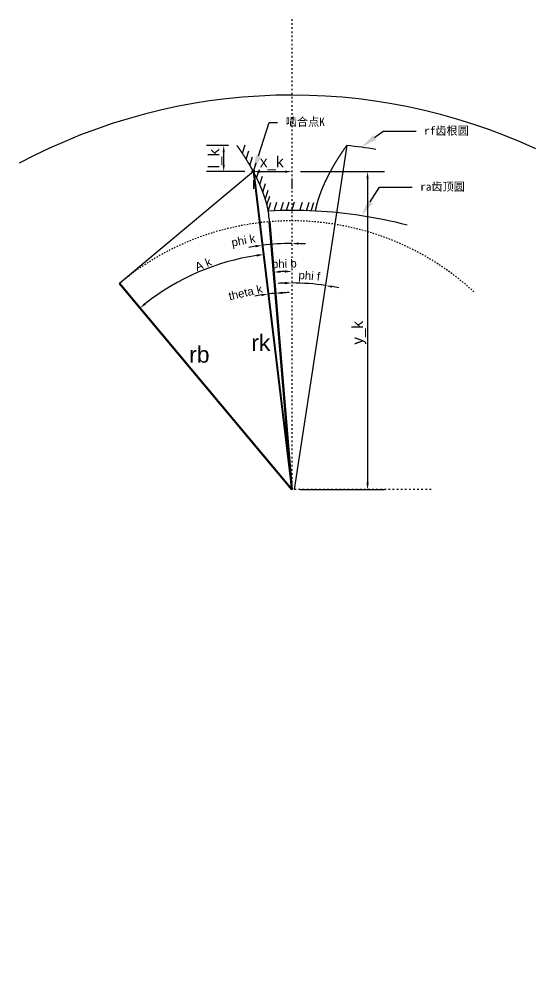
# Model space of a CAD drawing. Header units: millimetres. Extents: x 2331 to 2507, y 1421 to 1555.
# Drawn here: x 2381.2 to 2419, y 1420.6 to 1490.9 of the extents above; entities that cross this region are included whole.
import ezdxf
from ezdxf import colors
from ezdxf.entities.mleader import LeaderData, LeaderLine
from ezdxf.math import Vec2, Vec3

# ---------------------------------------------------------------- set-up
doc = ezdxf.new("R2010")
doc.units = ezdxf.units.MM
doc.header["$LTSCALE"] = 0.1
doc.linetypes.add('ACAD_ISO03W100', pattern=[30, 12, -18])
doc.layers.add('0 @ 1', color=7, linetype='Continuous')
doc.styles.get("Standard").update_dxf_attribs({"font": 'arial.ttf'})
doc.dimstyles.new('ISO-25', dxfattribs={"dimtxt": 2.5, "dimasz": 2.5, "dimexe": 1.25, "dimexo": 0.625, "dimtad": 1, "dimtxsty": 'Standard', "dimcen": 2.5, "dimadec": 0, "dimazin": 0, "dimtfac": 1, "dimtmove": 0, "dimatfit": 3, "dimfxl": 0, "dimarcsym": 0})
pattern_1 = [(0, (0, 0), (0, 6.985), [5.08, -1.905]), (90, (0, 0), (-6.985, 4e-16), [5.08, -1.905])]

# ---------------------------------------------------------------- blocks, each defined once
blk = doc.blocks.new('*D1')
at = {"color": 0, "lineweight": -2, "ltscale": 0.3, "transparency": 16777216}
blk.add_arc((2401.157, 1456.367), 17.361, 98.55764, 128.24021, dxfattribs=at)
at = {"color": 0, "ltscale": 0.3, "transparency": 16777216}
for points in [[(2398.563, 1473.617), (2398.585, 1473.451), (2399.069, 1473.601)], [(2390.464, 1469.937), (2390.359, 1470.067), (2390.024, 1469.687)]]:
    blk.add_solid(points, dxfattribs=at)
at = {"layer": 'Defpoints', "color": 0, "ltscale": 0.3, "transparency": 16777216}
for p in [(2398.331, 1479.693), (2388.517, 1471.49), (2392.768, 1471.566), (2401.157, 1456.367), (2401.157, 1456.367)]:
    blk.add_point(p, dxfattribs=at)
at = {"color": 0, "ltscale": 0.3, "transparency": 16777216, "insert": (2394.654, 1472.894), "char_height": 2.5, "attachment_point": 5, "rotation": 21.47944}
blk.add_mtext('{\\H0.24x;A k}', dxfattribs=at)
blk = doc.blocks.new('*D2')
at = {"color": 0, "lineweight": -2, "transparency": 16777216}
for p, q in [((2398.831, 1479.684), (2400.657, 1479.684)), ((2398.331, 1479.068), (2398.331, 1478.434)), ((2401.157, 1479.068), (2401.157, 1478.434))]:
    blk.add_line(p, q, dxfattribs=at)
at = {"color": 0, "transparency": 16777216}
for points in [[(2398.831, 1479.767), (2398.831, 1479.601), (2398.331, 1479.684)], [(2400.657, 1479.767), (2400.657, 1479.601), (2401.157, 1479.684)]]:
    blk.add_solid(points, dxfattribs=at)
at = {"layer": 'Defpoints', "color": 0, "transparency": 16777216}
for p in [(2398.331, 1479.693), (2401.157, 1479.693), (2401.157, 1479.684)]:
    blk.add_point(p, dxfattribs=at)
at = {"color": 0, "transparency": 16777216, "insert": (2399.678, 1480.295), "char_height": 0.8, "attachment_point": 5}
blk.add_mtext('x_k', dxfattribs=at)
blk = doc.blocks.new('*D3')
at = {"color": 0, "lineweight": -2, "transparency": 16777216}
for p, q in [((2401.782, 1479.684), (2407.953, 1479.684)), ((2406.703, 1479.184), (2406.703, 1456.867)), ((2401.782, 1456.367), (2407.953, 1456.367))]:
    blk.add_line(p, q, dxfattribs=at)
at = {"color": 0, "transparency": 16777216}
for points in [[(2406.62, 1479.184), (2406.787, 1479.184), (2406.703, 1479.684)], [(2406.62, 1456.867), (2406.787, 1456.867), (2406.703, 1456.367)]]:
    blk.add_solid(points, dxfattribs=at)
at = {"layer": 'Defpoints', "color": 0, "transparency": 16777216}
for p in [(2401.157, 1479.684), (2401.157, 1456.367), (2406.703, 1456.367)]:
    blk.add_point(p, dxfattribs=at)
at = {"color": 0, "transparency": 16777216, "insert": (2406.086, 1467.862), "char_height": 0.8, "attachment_point": 5, "rotation": 90}
blk.add_mtext('y_k', dxfattribs=at)
blk = doc.blocks.new('*D4')
at = {"color": 0, "lineweight": -2, "transparency": 16777216}
for p, q in [((2396.508, 1481.599), (2394.903, 1481.599)), ((2396.153, 1480.191), (2396.153, 1481.099)), ((2397.707, 1479.691), (2394.903, 1479.691))]:
    blk.add_line(p, q, dxfattribs=at)
at = {"color": 0, "transparency": 16777216}
for points in [[(2396.07, 1481.099), (2396.237, 1481.099), (2396.153, 1481.599)], [(2396.07, 1480.191), (2396.237, 1480.191), (2396.153, 1479.691)]]:
    blk.add_solid(points, dxfattribs=at)
at = {"layer": 'Defpoints', "color": 0, "transparency": 16777216}
for p in [(2396.153, 1481.599), (2397.133, 1481.599), (2398.332, 1479.691)]:
    blk.add_point(p, dxfattribs=at)
at = {"color": 0, "transparency": 16777216, "insert": (2395.542, 1480.645), "char_height": 0.8, "attachment_point": 5, "rotation": 90}
blk.add_mtext('l_k', dxfattribs=at)
blk = doc.blocks.new('*D5')
at = {"color": 0, "lineweight": -2, "ltscale": 0.3, "transparency": 16777216}
for start, end in [(98.49518, 100.08295), (90, 96.90741), (86.82446, 88.41223)]:
    blk.add_arc((2401.157, 1456.367), 18.043, start, end, dxfattribs=at)
at = {"color": 0, "ltscale": 0.3, "transparency": 16777216}
for points in [[(2398.481, 1474.295), (2398.503, 1474.13), (2398.987, 1474.279)], [(2401.656, 1474.32), (2401.658, 1474.486), (2401.157, 1474.41)]]:
    blk.add_solid(points, dxfattribs=at)
at = {"layer": 'Defpoints', "color": 0, "ltscale": 0.3, "transparency": 16777216}
for p in [(2401.157, 1490.87), (2398.331, 1479.693), (2400.432, 1474.396), (2401.157, 1456.367), (2401.157, 1420.619)]:
    blk.add_point(p, dxfattribs=at)
at = {"color": 0, "ltscale": 0.3, "transparency": 16777216, "insert": (2397.61, 1474.551), "char_height": 0.6, "attachment_point": 5, "rotation": 11.03746}
blk.add_mtext('phi k', dxfattribs=at)
blk = doc.blocks.new('*D6')
at = {"color": 0, "lineweight": -2, "transparency": 16777216}
for start, end in [(98.89105, 100.87469), (94.75648, 96.90741), (90.78919, 92.77283)]:
    blk.add_arc((2401.157, 1456.367), 14.443, start, end, dxfattribs=at)
at = {"color": 0, "transparency": 16777216}
for points in [[(2398.914, 1470.718), (2398.936, 1470.553), (2399.42, 1470.705)], [(2400.464, 1470.709), (2400.453, 1470.876), (2399.96, 1470.76)]]:
    blk.add_solid(points, dxfattribs=at)
at = {"layer": 'Defpoints', "color": 0, "transparency": 16777216}
for p in [(2398.331, 1479.693), (2399.523, 1476.009), (2399.78, 1470.744), (2401.157, 1456.367), (2401.157, 1456.367)]:
    blk.add_point(p, dxfattribs=at)
at = {"color": 0, "transparency": 16777216, "insert": (2397.751, 1470.818), "char_height": 0.6, "attachment_point": 5, "rotation": 13.26099}
blk.add_mtext('theta k', dxfattribs=at)
blk = doc.blocks.new('*D7')
at = {"color": 0, "lineweight": -2, "transparency": 16777216}
blk.add_arc((2401.157, 1456.367), 15.999, 91.79072, 92.96575, dxfattribs=at)
at = {"color": 0, "transparency": 16777216}
for points in [[(2400.335, 1472.261), (2400.324, 1472.427), (2399.831, 1472.31)], [(2400.656, 1472.441), (2400.659, 1472.274), (2401.157, 1472.365)]]:
    blk.add_solid(points, dxfattribs=at)
at = {"layer": 'Defpoints', "color": 0, "transparency": 16777216}
for p in [(2401.157, 1490.87), (2399.523, 1476.009), (2400.272, 1472.341), (2401.157, 1456.367), (2401.157, 1456.367)]:
    blk.add_point(p, dxfattribs=at)
at = {"color": 0, "transparency": 16777216, "insert": (2400.601, 1472.839), "char_height": 0.6, "attachment_point": 5, "rotation": 1.93563}
blk.add_mtext('phi b', dxfattribs=at)
blk = doc.blocks.new('*D8')
at = {"color": 0, "lineweight": -2, "transparency": 16777216}
for start, end in [(91.7651, 93.5302), (81.30382, 90), (77.77362, 79.53872)]:
    blk.add_arc((2401.157, 1455.286), 16.231, start, end, dxfattribs=at)
at = {"color": 0, "transparency": 16777216}
for points in [[(2400.656, 1471.593), (2400.659, 1471.426), (2401.157, 1471.517)], [(2404.09, 1471.165), (2404.118, 1471.33), (2403.611, 1471.331)]]:
    blk.add_solid(points, dxfattribs=at)
at = {"layer": 'Defpoints', "color": 0, "transparency": 16777216}
for p in [(2401.157, 1490.87), (2405.182, 1481.599), (2402.797, 1471.434), (2401.157, 1456.367), (2401.322, 1456.367)]:
    blk.add_point(p, dxfattribs=at)
at = {"color": 0, "transparency": 16777216, "insert": (2402.425, 1471.958), "char_height": 0.6, "attachment_point": 5, "rotation": 355.65191}
blk.add_mtext('phi f', dxfattribs=at)

msp = doc.modelspace()

# ---------------------------------------------------------------- hatches: boundary and pattern name
h = msp.add_hatch()
h.set_pattern_fill('ANGLE', color=256)
h.set_pattern_definition(pattern_1)
edge = h.paths.add_edge_path()
edge.add_line((2398.36, 1479.783), (2398.331, 1479.693))
edge.add_spline(control_points=[(2398.331, 1479.693), (2398.335, 1479.687), (2398.341, 1479.675), (2398.351, 1479.656), (2398.362, 1479.637), (2398.37, 1479.622), (2398.374, 1479.613), (2398.375, 1479.611)], knot_values=[3.219719, 3.219719, 3.219719, 3.219719, 3.240046, 3.261947, 3.283837, 3.305714, 3.313412, 3.313412, 3.313412, 3.313412], degree=3, periodic=0)
edge.add_arc((2398.331, 1479.693), 0.0937, 298.07487, 360)
edge.add_arc((2398.331, 1479.693), 0.0937, 0, 72.42518)
h.paths.add_polyline_path([(2398.36, 1479.783, 0.507191), (2398.238, 1479.693, 0.175834), (2398.259, 1479.633), (2398.331, 1479.693)])
h.paths.add_polyline_path([(2398.331, 1479.693), (2398.259, 1479.633, 0.254046), (2398.343, 1479.6)])
h.paths.add_polyline_path([(2398.425, 1479.693, 0.326972), (2398.36, 1479.783), (2398.331, 1479.693), (2398.343, 1479.6, 0.379328)])
h = msp.add_hatch()
h.set_pattern_fill('ANGLE', color=256)
h.set_pattern_definition(pattern_1)
edge = h.paths.add_edge_path()
edge.add_line((2398.36, 1479.783), (2398.331, 1479.693))
edge.add_spline(control_points=[(2398.331, 1479.693), (2398.335, 1479.687), (2398.341, 1479.675), (2398.351, 1479.656), (2398.362, 1479.637), (2398.37, 1479.622), (2398.374, 1479.613), (2398.375, 1479.611)], knot_values=[3.219719, 3.219719, 3.219719, 3.219719, 3.240046, 3.261947, 3.283837, 3.305714, 3.313412, 3.313412, 3.313412, 3.313412], degree=3, periodic=0)
edge.add_arc((2398.331, 1479.693), 0.0937, 298.07487, 360)
edge.add_arc((2398.331, 1479.693), 0.0937, 0, 72.42518)

# ---------------------------------------------------------------- linework, layer by layer
at = {"linetype": 'ACAD_ISO03W100', "ltscale": 0.1}
for p in [(2401.157, 1490.87), (2411.364, 1456.367)]:
    msp.add_line(p, (2401.157, 1456.367), dxfattribs=at)
for p, q in [((2397.524, 1481.035), (2397.722, 1481.66)), ((2397.807, 1480.596), (2398.005, 1481.221)), ((2398.079, 1480.144), (2398.277, 1480.769)), ((2398.331, 1479.693), (2398.529, 1480.319)), ((2398.331, 1479.693), (2388.517, 1471.49)), ((2398.571, 1479.228), (2398.769, 1479.853)), ((2398.803, 1478.73), (2399.001, 1479.355)), ((2399.027, 1478.182), (2399.225, 1478.808)), ((2399.217, 1477.705), (2399.415, 1478.331)), ((2399.326, 1477.25), (2399.525, 1477.875)), ((2399.424, 1476.79), (2399.622, 1477.416)), ((2399.852, 1476.81), (2400.05, 1477.435)), ((2400.332, 1476.825), (2400.53, 1477.45)), ((2400.76, 1476.832), (2400.958, 1477.458)), ((2401.157, 1476.832), (2401.355, 1477.458)), ((2401.742, 1476.83), (2401.94, 1477.455)), ((2402.222, 1476.818), (2402.42, 1477.443)), ((2402.561, 1476.806), (2402.759, 1477.431)), ((2401.157, 1456.367), (2388.517, 1471.49))]:
    msp.add_line(p, q)
at = {"color": 244, "true_color": 0x991b1e}
msp.add_line((2405.182, 1481.599), (2401.322, 1456.367), dxfattribs=at)
at = {"color": 32, "lineweight": 40, "true_color": 0xcd6928}
msp.add_line((2398.331, 1479.693), (2401.157, 1456.367), dxfattribs=at)
at = {"color": 219, "lineweight": 50, "true_color": 0x642165}
msp.add_line((2399.523, 1476.009), (2401.157, 1456.367), dxfattribs=at)
at = {"color": 244, "lineweight": 50, "true_color": 0x991b1e}
msp.add_line((2388.517, 1471.49), (2401.157, 1456.367), dxfattribs=at)
msp.add_circle((2398.331, 1479.693), 0.0937)
for centre, radius, start, end in [((2401.157, 1442.807), 42.492, 65.10686, 118.08142), ((2401.157, 1442.807), 39, 80.92315, 84.07685), ((2401.157, 1442.807), 34.027, 87.07973, 92.92027), ((2401.157, 1443.033), 33.802, 75.53759, 87.0602)]:
    msp.add_arc(centre, radius, start, end)
at = {"linetype": 'ACAD_ISO03W100', "ltscale": 0.06}
msp.add_arc((2401.157, 1456.367), 19.71, 47.39106, 129.89044, dxfattribs=at)
at = {"color": 242, "lineweight": 30, "true_color": 0xcd2027}
msp.add_open_spline([(2399.523, 1476.009), (2399.502, 1476.18), (2399.481, 1476.35), (2399.46, 1476.52), (2399.449, 1476.611), (2399.438, 1476.701), (2399.424, 1476.79), (2399.424, 1476.791), (2399.422, 1476.798), (2399.42, 1476.812), (2399.417, 1476.832), (2399.413, 1476.852), (2399.41, 1476.872), (2399.406, 1476.892), (2399.402, 1476.912), (2399.398, 1476.932), (2399.395, 1476.951), (2399.391, 1476.971), (2399.386, 1476.991), (2399.382, 1477.011), (2399.378, 1477.031), (2399.374, 1477.051), (2399.369, 1477.071), (2399.365, 1477.09), (2399.36, 1477.11), (2399.356, 1477.13), (2399.351, 1477.15), (2399.346, 1477.17), (2399.341, 1477.189), (2399.337, 1477.209), (2399.332, 1477.229), (2399.327, 1477.249), (2399.322, 1477.269), (2399.316, 1477.289), (2399.311, 1477.308), (2399.306, 1477.328), (2399.301, 1477.348), (2399.295, 1477.368), (2399.29, 1477.387), (2399.284, 1477.407), (2399.279, 1477.427), (2399.273, 1477.447), (2399.268, 1477.467), (2399.262, 1477.486), (2399.256, 1477.506), (2399.25, 1477.526), (2399.244, 1477.546), (2399.238, 1477.565), (2399.232, 1477.585), (2399.226, 1477.605), (2399.22, 1477.625), (2399.214, 1477.644), (2399.208, 1477.664), (2399.202, 1477.684), (2399.195, 1477.703), (2399.189, 1477.723), (2399.183, 1477.743), (2399.176, 1477.763), (2399.17, 1477.782), (2399.163, 1477.802), (2399.157, 1477.822), (2399.15, 1477.841), (2399.143, 1477.861), (2399.137, 1477.881), (2399.13, 1477.9), (2399.123, 1477.92), (2399.116, 1477.94), (2399.109, 1477.959), (2399.102, 1477.979), (2399.095, 1477.999), (2399.088, 1478.018), (2399.081, 1478.038), (2399.074, 1478.058), (2399.067, 1478.077), (2399.059, 1478.097), (2399.052, 1478.117), (2399.045, 1478.136), (2399.037, 1478.156), (2399.03, 1478.176), (2399.023, 1478.195), (2399.015, 1478.215), (2399.007, 1478.235), (2399, 1478.254), (2398.992, 1478.274), (2398.985, 1478.293), (2398.977, 1478.313), (2398.969, 1478.333), (2398.961, 1478.352), (2398.953, 1478.372), (2398.946, 1478.391), (2398.938, 1478.411), (2398.93, 1478.431), (2398.922, 1478.45), (2398.914, 1478.47), (2398.906, 1478.489), (2398.897, 1478.509), (2398.889, 1478.528), (2398.881, 1478.548), (2398.873, 1478.568), (2398.865, 1478.587), (2398.856, 1478.607), (2398.848, 1478.626), (2398.839, 1478.646), (2398.831, 1478.665), (2398.823, 1478.685), (2398.814, 1478.704), (2398.805, 1478.724), (2398.797, 1478.743), (2398.788, 1478.763), (2398.78, 1478.782), (2398.771, 1478.802), (2398.762, 1478.821), (2398.753, 1478.841), (2398.745, 1478.86), (2398.736, 1478.88), (2398.727, 1478.899), (2398.718, 1478.919), (2398.709, 1478.938), (2398.7, 1478.958), (2398.691, 1478.977), (2398.682, 1478.997), (2398.673, 1479.016), (2398.663, 1479.036), (2398.654, 1479.055), (2398.645, 1479.075), (2398.636, 1479.094), (2398.626, 1479.114), (2398.617, 1479.133), (2398.608, 1479.152), (2398.598, 1479.172), (2398.589, 1479.191), (2398.579, 1479.211), (2398.57, 1479.23), (2398.56, 1479.249), (2398.551, 1479.269), (2398.541, 1479.288), (2398.531, 1479.308), (2398.522, 1479.327), (2398.512, 1479.346), (2398.502, 1479.366), (2398.492, 1479.385), (2398.482, 1479.405), (2398.473, 1479.424), (2398.463, 1479.443), (2398.453, 1479.463), (2398.443, 1479.482), (2398.433, 1479.501), (2398.423, 1479.521), (2398.413, 1479.54), (2398.402, 1479.559), (2398.392, 1479.579), (2398.382, 1479.598), (2398.372, 1479.617), (2398.362, 1479.637), (2398.351, 1479.656), (2398.341, 1479.675), (2398.331, 1479.695), (2398.32, 1479.714), (2398.31, 1479.733), (2398.299, 1479.753), (2398.289, 1479.772), (2398.278, 1479.791), (2398.268, 1479.811), (2398.257, 1479.83), (2398.246, 1479.849), (2398.236, 1479.868), (2398.225, 1479.888), (2398.214, 1479.907), (2398.204, 1479.926), (2398.193, 1479.945), (2398.182, 1479.965), (2398.171, 1479.984), (2398.16, 1480.003), (2398.149, 1480.022), (2398.138, 1480.041), (2398.127, 1480.061), (2398.116, 1480.08), (2398.105, 1480.099), (2398.094, 1480.118), (2398.083, 1480.138), (2398.072, 1480.157), (2398.061, 1480.176), (2398.049, 1480.195), (2398.038, 1480.214), (2398.027, 1480.233), (2398.016, 1480.253), (2398.004, 1480.272), (2397.993, 1480.291), (2397.981, 1480.31), (2397.97, 1480.329), (2397.959, 1480.348), (2397.947, 1480.367), (2397.936, 1480.387), (2397.924, 1480.406), (2397.912, 1480.425), (2397.901, 1480.444), (2397.889, 1480.463), (2397.877, 1480.482), (2397.866, 1480.501), (2397.854, 1480.52), (2397.842, 1480.539), (2397.83, 1480.559), (2397.818, 1480.578), (2397.806, 1480.597), (2397.795, 1480.616), (2397.783, 1480.635), (2397.771, 1480.654), (2397.759, 1480.673), (2397.747, 1480.692), (2397.734, 1480.711), (2397.722, 1480.73), (2397.71, 1480.749), (2397.698, 1480.768), (2397.686, 1480.787), (2397.674, 1480.806), (2397.661, 1480.825), (2397.649, 1480.844), (2397.637, 1480.863), (2397.624, 1480.882), (2397.612, 1480.901), (2397.6, 1480.92), (2397.587, 1480.939), (2397.575, 1480.958), (2397.562, 1480.977), (2397.55, 1480.996), (2397.537, 1481.015), (2397.524, 1481.034), (2397.512, 1481.053), (2397.499, 1481.072), (2397.487, 1481.09), (2397.474, 1481.109), (2397.461, 1481.128), (2397.448, 1481.147), (2397.435, 1481.166), (2397.423, 1481.185), (2397.41, 1481.204), (2397.397, 1481.223), (2397.384, 1481.242), (2397.371, 1481.26), (2397.358, 1481.279), (2397.345, 1481.298), (2397.332, 1481.317), (2397.319, 1481.336), (2397.306, 1481.355), (2397.293, 1481.374), (2397.279, 1481.392), (2397.266, 1481.411), (2397.253, 1481.43), (2397.24, 1481.449), (2397.226, 1481.468), (2397.213, 1481.486), (2397.2, 1481.505), (2397.186, 1481.524), (2397.173, 1481.543), (2397.16, 1481.561), (2397.146, 1481.58), (2397.137, 1481.593), (2397.133, 1481.599)], degree=3, knots=[-0.588173, -0.588173, -0.588173, -0.588173, -0.073238, -0.073238, -0.073238, 0.199126, 0.199126, 0.199126, 0.201021, 0.221189, 0.241368, 0.26156, 0.281763, 0.301978, 0.322205, 0.342444, 0.362694, 0.382957, 0.403231, 0.423518, 0.443816, 0.464126, 0.484448, 0.504782, 0.525127, 0.545485, 0.565854, 0.586236, 0.606629, 0.627034, 0.647451, 0.66788, 0.68832, 0.708773, 0.729237, 0.749714, 0.770202, 0.790702, 0.811214, 0.831738, 0.852274, 0.872821, 0.893381, 0.913952, 0.934535, 0.95513, 0.975737, 0.996356, 1.016987, 1.037629, 1.058284, 1.07895, 1.099628, 1.120318, 1.14102, 1.161734, 1.18246, 1.203197, 1.223947, 1.244708, 1.265481, 1.286266, 1.307063, 1.327872, 1.348693, 1.369525, 1.39037, 1.411226, 1.432094, 1.452974, 1.473866, 1.49477, 1.515686, 1.536613, 1.557553, 1.578504, 1.599467, 1.620442, 1.641429, 1.662428, 1.683439, 1.704461, 1.725496, 1.746542, 1.7676, 1.78867, 1.809752, 1.830846, 1.851952, 1.873069, 1.894199, 1.91534, 1.936493, 1.957659, 1.978835, 2.000024, 2.021225, 2.042438, 2.063662, 2.084898, 2.106147, 2.127407, 2.148679, 2.169962, 2.191258, 2.212566, 2.233885, 2.255216, 2.27656, 2.297915, 2.319282, 2.34066, 2.362051, 2.383454, 2.404868, 2.426294, 2.447733, 2.469183, 2.490645, 2.512119, 2.533604, 2.555102, 2.576611, 2.598133, 2.619666, 2.641211, 2.662768, 2.684337, 2.705917, 2.72751, 2.749114, 2.770731, 2.792359, 2.813999, 2.835651, 2.857315, 2.87899, 2.900678, 2.922377, 2.944089, 2.965812, 2.987547, 3.009294, 3.031053, 3.052823, 3.074606, 3.0964, 3.118207, 3.140025, 3.161855, 3.183697, 3.205551, 3.227416, 3.249294, 3.271183, 3.293085, 3.314998, 3.336923, 3.35886, 3.380809, 3.40277, 3.424742, 3.446727, 3.468723, 3.490731, 3.512751, 3.534783, 3.556827, 3.578883, 3.60095, 3.62303, 3.645121, 3.667224, 3.689339, 3.711466, 3.733605, 3.755756, 3.777918, 3.800093, 3.822279, 3.844477, 3.866687, 3.888909, 3.911143, 3.933389, 3.955646, 3.977916, 4.000197, 4.02249, 4.044795, 4.067112, 4.089441, 4.111782, 4.134134, 4.156499, 4.178875, 4.201263, 4.223663, 4.246075, 4.268499, 4.290935, 4.313382, 4.335842, 4.358313, 4.380796, 4.403291, 4.425798, 4.448317, 4.470848, 4.49339, 4.515945, 4.538511, 4.561089, 4.583679, 4.606281, 4.628895, 4.651521, 4.674158, 4.696808, 4.719469, 4.742142, 4.764828, 4.787524, 4.810233, 4.832954, 4.855687, 4.878431, 4.901187, 4.923955, 4.946736, 4.969528, 4.992331, 5.015147, 5.037975, 5.060814, 5.083665, 5.106529, 5.129404, 5.152291, 5.175189, 5.1981, 5.221023, 5.243957, 5.266903, 5.289862, 5.312832, 5.335814, 5.358807, 5.381813, 5.404831, 5.42786, 5.450901, 5.473955, 5.49702, 5.520097, 5.543185, 5.566286, 5.566286, 5.566286, 5.566286], dxfattribs=at)
msp.add_open_spline([(2402.891, 1476.79), (2402.891, 1476.791), (2402.892, 1476.798), (2402.894, 1476.812), (2402.898, 1476.832), (2402.901, 1476.852), (2402.905, 1476.872), (2402.908, 1476.892), (2402.912, 1476.912), (2402.916, 1476.932), (2402.92, 1476.951), (2402.924, 1476.971), (2402.928, 1476.991), (2402.932, 1477.011), (2402.936, 1477.031), (2402.941, 1477.051), (2402.945, 1477.071), (2402.95, 1477.09), (2402.954, 1477.11), (2402.959, 1477.13), (2402.963, 1477.15), (2402.968, 1477.17), (2402.973, 1477.189), (2402.978, 1477.209), (2402.983, 1477.229), (2402.988, 1477.249), (2402.993, 1477.269), (2402.998, 1477.289), (2403.003, 1477.308), (2403.008, 1477.328), (2403.014, 1477.348), (2403.019, 1477.368), (2403.025, 1477.387), (2403.03, 1477.407), (2403.036, 1477.427), (2403.041, 1477.447), (2403.047, 1477.467), (2403.053, 1477.486), (2403.058, 1477.506), (2403.064, 1477.526), (2403.07, 1477.546), (2403.076, 1477.565), (2403.082, 1477.585), (2403.088, 1477.605), (2403.094, 1477.625), (2403.1, 1477.644), (2403.107, 1477.664), (2403.113, 1477.684), (2403.119, 1477.703), (2403.125, 1477.723), (2403.132, 1477.743), (2403.138, 1477.763), (2403.145, 1477.782), (2403.151, 1477.802), (2403.158, 1477.822), (2403.165, 1477.841), (2403.171, 1477.861), (2403.178, 1477.881), (2403.185, 1477.9), (2403.192, 1477.92), (2403.198, 1477.94), (2403.205, 1477.959), (2403.212, 1477.979), (2403.219, 1477.999), (2403.226, 1478.018), (2403.234, 1478.038), (2403.241, 1478.058), (2403.248, 1478.077), (2403.255, 1478.097), (2403.262, 1478.117), (2403.27, 1478.136), (2403.277, 1478.156), (2403.284, 1478.176), (2403.292, 1478.195), (2403.299, 1478.215), (2403.307, 1478.235), (2403.315, 1478.254), (2403.322, 1478.274), (2403.33, 1478.293), (2403.338, 1478.313), (2403.345, 1478.333), (2403.353, 1478.352), (2403.361, 1478.372), (2403.369, 1478.391), (2403.377, 1478.411), (2403.385, 1478.431), (2403.393, 1478.45), (2403.401, 1478.47), (2403.409, 1478.489), (2403.417, 1478.509), (2403.425, 1478.528), (2403.433, 1478.548), (2403.442, 1478.568), (2403.45, 1478.587), (2403.458, 1478.607), (2403.467, 1478.626), (2403.475, 1478.646), (2403.483, 1478.665), (2403.492, 1478.685), (2403.5, 1478.704), (2403.509, 1478.724), (2403.518, 1478.743), (2403.526, 1478.763), (2403.535, 1478.782), (2403.544, 1478.802), (2403.552, 1478.821), (2403.561, 1478.841), (2403.57, 1478.86), (2403.579, 1478.88), (2403.588, 1478.899), (2403.597, 1478.919), (2403.606, 1478.938), (2403.615, 1478.958), (2403.624, 1478.977), (2403.633, 1478.997), (2403.642, 1479.016), (2403.651, 1479.036), (2403.66, 1479.055), (2403.67, 1479.075), (2403.679, 1479.094), (2403.688, 1479.114), (2403.697, 1479.133), (2403.707, 1479.152), (2403.716, 1479.172), (2403.726, 1479.191), (2403.735, 1479.211), (2403.745, 1479.23), (2403.754, 1479.249), (2403.764, 1479.269), (2403.774, 1479.288), (2403.783, 1479.308), (2403.793, 1479.327), (2403.803, 1479.346), (2403.812, 1479.366), (2403.822, 1479.385), (2403.832, 1479.405), (2403.842, 1479.424), (2403.852, 1479.443), (2403.862, 1479.463), (2403.872, 1479.482), (2403.882, 1479.501), (2403.892, 1479.521), (2403.902, 1479.54), (2403.912, 1479.559), (2403.922, 1479.579), (2403.932, 1479.598), (2403.943, 1479.617), (2403.953, 1479.637), (2403.963, 1479.656), (2403.974, 1479.675), (2403.984, 1479.695), (2403.994, 1479.714), (2404.005, 1479.733), (2404.015, 1479.753), (2404.026, 1479.772), (2404.036, 1479.791), (2404.047, 1479.811), (2404.057, 1479.83), (2404.068, 1479.849), (2404.079, 1479.868), (2404.089, 1479.888), (2404.1, 1479.907), (2404.111, 1479.926), (2404.122, 1479.945), (2404.132, 1479.965), (2404.143, 1479.984), (2404.154, 1480.003), (2404.165, 1480.022), (2404.176, 1480.041), (2404.187, 1480.061), (2404.198, 1480.08), (2404.209, 1480.099), (2404.22, 1480.118), (2404.231, 1480.138), (2404.243, 1480.157), (2404.254, 1480.176), (2404.265, 1480.195), (2404.276, 1480.214), (2404.288, 1480.233), (2404.299, 1480.253), (2404.31, 1480.272), (2404.322, 1480.291), (2404.333, 1480.31), (2404.344, 1480.329), (2404.356, 1480.348), (2404.367, 1480.367), (2404.379, 1480.387), (2404.391, 1480.406), (2404.402, 1480.425), (2404.414, 1480.444), (2404.425, 1480.463), (2404.437, 1480.482), (2404.449, 1480.501), (2404.461, 1480.52), (2404.472, 1480.539), (2404.484, 1480.559), (2404.496, 1480.578), (2404.508, 1480.597), (2404.52, 1480.616), (2404.532, 1480.635), (2404.544, 1480.654), (2404.556, 1480.673), (2404.568, 1480.692), (2404.58, 1480.711), (2404.592, 1480.73), (2404.604, 1480.749), (2404.616, 1480.768), (2404.629, 1480.787), (2404.641, 1480.806), (2404.653, 1480.825), (2404.665, 1480.844), (2404.678, 1480.863), (2404.69, 1480.882), (2404.702, 1480.901), (2404.715, 1480.92), (2404.727, 1480.939), (2404.74, 1480.958), (2404.752, 1480.977), (2404.765, 1480.996), (2404.777, 1481.015), (2404.79, 1481.034), (2404.803, 1481.053), (2404.815, 1481.072), (2404.828, 1481.09), (2404.841, 1481.109), (2404.853, 1481.128), (2404.866, 1481.147), (2404.879, 1481.166), (2404.892, 1481.185), (2404.905, 1481.204), (2404.918, 1481.223), (2404.931, 1481.242), (2404.944, 1481.26), (2404.956, 1481.279), (2404.97, 1481.298), (2404.983, 1481.317), (2404.996, 1481.336), (2405.009, 1481.355), (2405.022, 1481.374), (2405.035, 1481.392), (2405.048, 1481.411), (2405.061, 1481.43), (2405.075, 1481.449), (2405.088, 1481.468), (2405.101, 1481.486), (2405.115, 1481.505), (2405.128, 1481.524), (2405.141, 1481.543), (2405.155, 1481.561), (2405.168, 1481.58), (2405.177, 1481.593), (2405.182, 1481.599)], degree=3, knots=[0.199126, 0.199126, 0.199126, 0.199126, 0.201021, 0.221189, 0.241368, 0.26156, 0.281763, 0.301978, 0.322205, 0.342444, 0.362694, 0.382957, 0.403231, 0.423518, 0.443816, 0.464126, 0.484448, 0.504782, 0.525127, 0.545485, 0.565854, 0.586236, 0.606629, 0.627034, 0.647451, 0.66788, 0.68832, 0.708773, 0.729237, 0.749714, 0.770202, 0.790702, 0.811214, 0.831738, 0.852274, 0.872821, 0.893381, 0.913952, 0.934535, 0.95513, 0.975737, 0.996356, 1.016987, 1.037629, 1.058284, 1.07895, 1.099628, 1.120318, 1.14102, 1.161734, 1.18246, 1.203197, 1.223947, 1.244708, 1.265481, 1.286266, 1.307063, 1.327872, 1.348693, 1.369525, 1.39037, 1.411226, 1.432094, 1.452974, 1.473866, 1.49477, 1.515686, 1.536613, 1.557553, 1.578504, 1.599467, 1.620442, 1.641429, 1.662428, 1.683439, 1.704461, 1.725496, 1.746542, 1.7676, 1.78867, 1.809752, 1.830846, 1.851952, 1.873069, 1.894199, 1.91534, 1.936493, 1.957659, 1.978835, 2.000024, 2.021225, 2.042438, 2.063662, 2.084898, 2.106147, 2.127407, 2.148679, 2.169962, 2.191258, 2.212566, 2.233885, 2.255216, 2.27656, 2.297915, 2.319282, 2.34066, 2.362051, 2.383454, 2.404868, 2.426294, 2.447733, 2.469183, 2.490645, 2.512119, 2.533604, 2.555102, 2.576611, 2.598133, 2.619666, 2.641211, 2.662768, 2.684337, 2.705917, 2.72751, 2.749114, 2.770731, 2.792359, 2.813999, 2.835651, 2.857315, 2.87899, 2.900678, 2.922377, 2.944089, 2.965812, 2.987547, 3.009294, 3.031053, 3.052823, 3.074606, 3.0964, 3.118207, 3.140025, 3.161855, 3.183697, 3.205551, 3.227416, 3.249294, 3.271183, 3.293085, 3.314998, 3.336923, 3.35886, 3.380809, 3.40277, 3.424742, 3.446727, 3.468723, 3.490731, 3.512751, 3.534783, 3.556827, 3.578883, 3.60095, 3.62303, 3.645121, 3.667224, 3.689339, 3.711466, 3.733605, 3.755756, 3.777918, 3.800093, 3.822279, 3.844477, 3.866687, 3.888909, 3.911143, 3.933389, 3.955646, 3.977916, 4.000197, 4.02249, 4.044795, 4.067112, 4.089441, 4.111782, 4.134134, 4.156499, 4.178875, 4.201263, 4.223663, 4.246075, 4.268499, 4.290935, 4.313382, 4.335842, 4.358313, 4.380796, 4.403291, 4.425798, 4.448317, 4.470848, 4.49339, 4.515945, 4.538511, 4.561089, 4.583679, 4.606281, 4.628895, 4.651521, 4.674158, 4.696808, 4.719469, 4.742142, 4.764828, 4.787524, 4.810233, 4.832954, 4.855687, 4.878431, 4.901187, 4.923955, 4.946736, 4.969528, 4.992331, 5.015147, 5.037975, 5.060814, 5.083665, 5.106529, 5.129404, 5.152291, 5.175189, 5.1981, 5.221023, 5.243957, 5.266903, 5.289862, 5.312832, 5.335814, 5.358807, 5.381813, 5.404831, 5.42786, 5.450901, 5.473955, 5.49702, 5.520097, 5.543185, 5.566286, 5.566286, 5.566286, 5.566286])

# ---------------------------------------------------------------- texts
at = {"color": 32, "lineweight": 40, "true_color": 0xcd6928, "insert": (2398.178, 1467.734), "char_height": 1.2, "width": 0.6893, "attachment_point": 1}
msp.add_mtext('rk', dxfattribs=at)
at = {"color": 244, "lineweight": 50, "true_color": 0x991b1e, "insert": (2393.627, 1466.871), "char_height": 1.2, "width": 0.6893, "attachment_point": 1}
msp.add_mtext('rb', dxfattribs=at)

# ---------------------------------------------------------------- dimensions: what is measured, and where the dimension line sits
at = {"color": 40, "ltscale": 0.3, "true_color": 0xf8d731}
for base, line2, text, override, picture, middle in [((2400.432, 1474.396), ((2401.157, 1490.87), (2401.157, 1420.619)), 'phi k', {"dimtxt": 0.6, "dimasz": 0.5, "dimgap": 0.1}, '*D5', (2397.703, 1474.076)), ((2392.768, 1471.566), ((2388.517, 1471.49), (2401.157, 1456.367)), '{\\H0.24x;A k}', {"dimasz": 0.5, "dimgap": 0.1}, '*D1', (2394.8, 1472.522))]:
    dim = msp.add_angular_dim_2l(base=base, line1=((2398.331, 1479.693), (2401.157, 1456.367)), line2=line2, text=text, dimstyle='ISO-25', override=override, dxfattribs=at)
    dim.commit()
    dim.dimension.update_dxf_attribs({"geometry": picture, "text_midpoint": middle, "dimtype": 162})
at = {"color": 40, "true_color": 0xf8d731}
for base, line1, line2, text, picture, middle in [((2400.272, 1472.341), ((2399.523, 1476.009), (2401.157, 1456.367)), ((2401.157, 1490.87), (2401.157, 1456.367)), 'phi b', '*D7', (2400.617, 1472.356)), ((2399.78, 1470.744), ((2398.331, 1479.693), (2401.157, 1456.367)), ((2399.523, 1476.009), (2401.157, 1456.367)), 'theta k', '*D6', (2397.844, 1470.424))]:
    dim = msp.add_angular_dim_2l(base=base, line1=line1, line2=line2, text=text, dimstyle='ISO-25', override={"dimtxt": 0.6, "dimasz": 0.5, "dimgap": 0.1}, dxfattribs=at)
    dim.commit()
    dim.dimension.update_dxf_attribs({"geometry": picture, "text_midpoint": middle, "dimtype": 162})
dim = msp.add_angular_dim_2l(base=(2402.797, 1471.434), line1=((2405.182, 1481.599), (2401.322, 1456.367)), line2=((2401.157, 1490.87), (2401.157, 1456.367)), text='phi f', dimstyle='ISO-25', override={"dimtxt": 0.6, "dimasz": 0.5, "dimgap": 0.1}, dxfattribs=at)
dim.commit()
dim.dimension.update_dxf_attribs({"geometry": '*D8', "text_midpoint": (2402.425, 1471.958)})
at = {"color": 3}
for base, p1, p2, text, picture, middle in [((2396.153, 1481.599), (2398.332, 1479.691), (2397.133, 1481.599), 'l_k', '*D4', (2396.153, 1480.645)), ((2406.703, 1456.367), (2401.157, 1479.684), (2401.157, 1456.367), 'y_k', '*D3', (2406.703, 1467.862))]:
    dim = msp.add_linear_dim(base=base, p1=p1, p2=p2, angle=90, text=text, dimstyle='ISO-25', override={"dimtxt": 0.8, "dimasz": 0.5, "dimgap": 0.1}, dxfattribs=at)
    dim.commit()
    dim.dimension.update_dxf_attribs({"geometry": picture, "text_midpoint": middle, "dimtype": 160})
dim = msp.add_linear_dim(base=(2401.157, 1479.684), p1=(2398.331, 1479.693), p2=(2401.157, 1479.693), text='x_k', dimstyle='ISO-25', override={"dimtxt": 0.8, "dimasz": 0.5, "dimgap": 0.1}, dxfattribs=at)
dim.commit()
dim.dimension.update_dxf_attribs({"geometry": '*D2', "text_midpoint": (2399.678, 1479.684), "dimtype": 160})

# ---------------------------------------------------------------- leaders
ml = msp.add_multileader_mtext('Standard')
ml.set_content('{\\fSimSun|b0|i0|c134|p2;啮合点K}', color=256)
ml.set_leader_properties()
ml.build(insert=Vec2(0, 0))
ml.multileader.update_dxf_attribs({"arrow_head_size": 1.2})
ctx = ml.context
ctx.base_point, ctx.char_height, ctx.arrow_head_size, ctx.landing_gap_size, ctx.plane_origin = Vec3(2400.102, 1483.299), 0.6, 1.2, 0.6, Vec3(2398.331, 1479.693)
notes = []
notes.append((ctx, [(0, (1, 1, 0), (2399.493, 1483.299), (1, 0), 0.609, [(0, [(2398.331, 1479.693)], 0, [])])]))
ctx.mtext.insert, ctx.mtext.flow_direction = Vec3(2400.702, 1483.634), 5
ml = msp.add_multileader_mtext('Standard')
ml.set_content('{\\fSimSun|b0|i0|c134|p2;ra齿顶圆}', color=256)
ml.set_leader_properties()
ml.build(insert=Vec2(0, 0))
ml.multileader.update_dxf_attribs({"arrow_head_size": 1.2})
ctx = ml.context
ctx.base_point, ctx.char_height, ctx.arrow_head_size, ctx.landing_gap_size, ctx.plane_origin = Vec3(2409.968, 1478.54), 0.6, 1.2, 0.6, Vec3(2406.271, 1476.446)
notes.append((ctx, [(0, (1, 1, 0), (2407.568, 1478.54), (1, 0), 2.4, [(0, [(2406.271, 1476.446)], 0, [])])]))
ctx.mtext.insert, ctx.mtext.flow_direction = Vec3(2410.568, 1478.884), 5
at = {"layer": '0 @ 1'}
ml = msp.add_multileader_mtext('Standard', dxfattribs=at)
ml.set_content('{\\fSimSun|b0|i0|c134|p2;rf齿根圆}', color=256)
ml.set_leader_properties()
ml.build(insert=Vec2(0, 0))
ml.multileader.update_dxf_attribs({"arrow_head_size": 1.2})
ctx = ml.context
ctx.base_point, ctx.char_height, ctx.arrow_head_size, ctx.landing_gap_size, ctx.plane_origin = Vec3(2410.256, 1482.642), 0.6, 1.2, 0.6, Vec3(2406.248, 1481.474)
notes.append((ctx, [(0, (1, 1, 0), (2407.856, 1482.642), (1, 0), 2.4, [(0, [(2406.248, 1481.474)], 0, [])])]))
ctx.mtext.insert, ctx.mtext.flow_direction = Vec3(2410.856, 1482.984), 5
for ctx, leaders in notes:
    for number, flags, end, landing, length, lines in leaders:
        leader = LeaderData()
        leader.index, (leader.has_last_leader_line, leader.has_dogleg_vector, leader.attachment_direction) = number, flags
        leader.last_leader_point, leader.dogleg_vector, leader.dogleg_length = Vec3(end), Vec3(landing), length
        for number, points, colour, breaks in lines:
            line = LeaderLine()
            line.index, line.vertices, line.color, line.breaks = number, Vec3.list(points), colors.encode_raw_color(colour), breaks
            leader.lines.append(line)
        ctx.leaders.append(leader)

doc.saveas('drawing.dxf')
